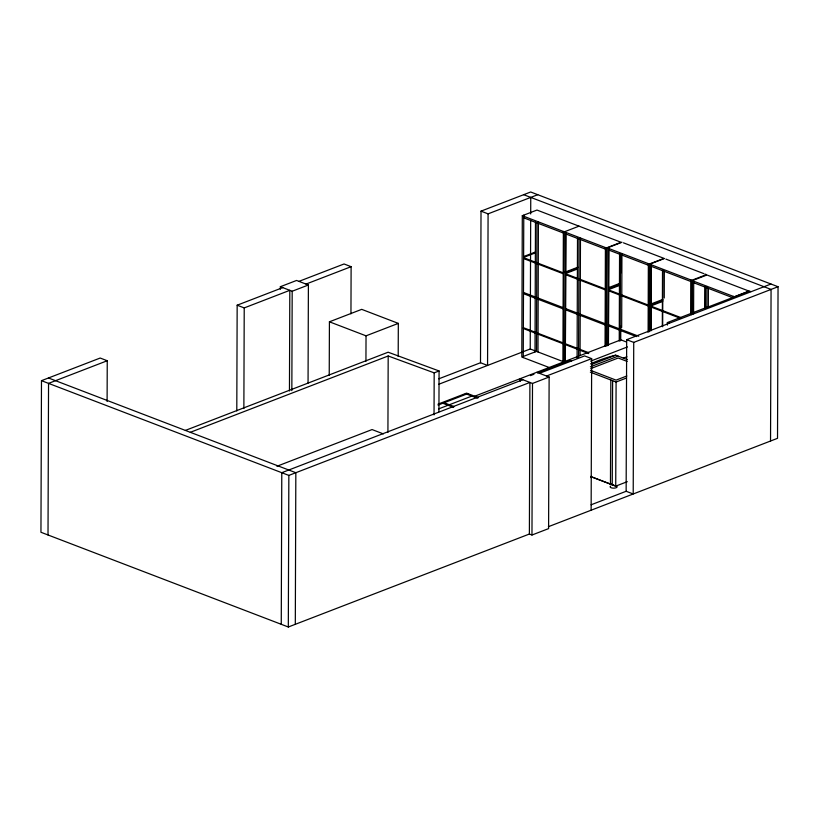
<?xml version="1.0" encoding="UTF-8"?>
<svg xmlns="http://www.w3.org/2000/svg" width="819" height="819" viewBox="0 0 819 819"><rect width="100%" height="100%" fill="white"/><g stroke="black" fill="none" stroke-linecap="round" stroke-linejoin="round"><path stroke-width="1.23" d="M107.105 401.505L107.248 360.739L100.184 358.036L41.482 380.671L40.95 532.268L288.319 627.006L529.381 534.029L531.971 535.022L548.597 528.613L549.129 377.016L536.875 372.328M48.014 534.971L48.546 383.384L107.248 360.739M236.793 410.933L237.162 305.2L282.75 287.623M243.867 408.548L244.226 307.913L289.813 290.325L289.455 390.96M280.354 289.261L280.364 286.711L296.57 280.456L308.394 284.992L308.057 383.077M281.255 624.293L281.787 472.706L522.839 379.729M288.319 627.006L288.851 475.409L529.903 382.442L529.381 534.029M291.84 390.602L292.188 291.236L308.394 284.992M295.311 624.303L295.833 472.717L48.464 377.979M329.228 375.163L329.422 321.806L361.701 309.357L398.321 323.382L398.198 356.419M350.952 313.82L351.116 266.687L344.052 263.974L298.955 281.367M365.939 361.24L366.032 335.831L398.321 323.382M387.919 432.422L388.186 355.989L434.183 372.86L439.076 370.966L438.933 411.732M434.039 414.895L434.183 372.86M438.81 378.818L480.497 362.745L481.019 211.148L530.681 191.994L778.05 286.732L777.518 438.329L548.382 526.699M537.745 194.707L488.083 213.851L487.561 365.448L480.497 362.745M520.239 381.285L520.249 378.736L532.504 383.435L549.129 377.016M522.307 215.714L606.398 247.932L621.068 242.27L536.977 210.053L522.307 215.714L521.805 357.033L550.051 367.844M523.249 357.575L523.771 215.151M438.728 384.285L530.231 348.986L530.671 220.331M530.702 213.964L530.753 197.399M531.971 535.022L532.504 383.435M535.022 351.935L535.472 221.908M536.936 222.788L536.486 351.371L523.28 356.46M537.97 351.935L538.421 222.082M562.909 362.653L563.37 231.439M563.881 362.96L564.352 231.818L579.033 226.157M565.325 361.066L565.775 232.381M565.356 361.148L565.796 233.773M577.088 357.995L577.508 238.022M578.562 357.299L578.992 238.892M580.057 355.313L580.466 238.196M591.134 510.206L591.666 358.62L584.602 355.917L539.475 373.321M605.057 346.365L605.405 247.553M606.05 345.956L606.398 247.932M606.951 345.956L607.288 247.922L621.969 242.27M608.394 344.768L608.722 248.474M608.415 345.495L608.752 249.867M610.462 484.131L610.831 380.006M612.243 484.807L612.612 380.681M591.113 476.719L615.734 486.138L616.093 382.023L626.515 377.999M619.236 341.001L619.563 253.02M620.157 340.97L620.454 254.125M620.73 340.305L620.782 326.3M620.966 272.829L621.027 253.726M621.672 327.559L621.928 253.726M591.083 504.801L626.146 491.277L626.668 339.69L770.986 284.029M778.05 286.732L633.732 342.393L633.21 493.98L626.146 491.277M648.116 332.309L648.351 263.657M649.109 331.511L649.344 264.035L664.014 258.374L623.454 242.833M649.467 331.654L649.702 264.189L664.373 258.528M650.696 296.57L650.808 263.462M650.9 330.886L651.136 264.732M650.931 330.016L651.156 266.124M662.315 326.412L662.51 270.393M662.673 326.75L662.868 270.383M664.24 297.993L664.332 271.253M667.362 325.092L667.372 322.553L708.957 306.511L710.442 307.084M690.642 313.841L690.765 279.914M691.635 314.66L691.748 280.293L706.428 274.631L704.944 274.058M692.157 313.749L692.27 280.651L706.951 274.989L748.996 291.093L734.326 296.754L692.27 280.651M693.591 313.882L693.703 281.193M704.842 308.292L704.924 286.65M705.364 308.169L705.435 286.845M706.828 308.087L706.91 286.445M708.322 307.381L708.384 288.288M733.333 296.376L733.333 297.932L693.703 282.75M770.536 441.021L771.068 289.424L523.689 194.697M306.019 284.08L351.116 266.687M523.628 256.552L535.37 252.027M523.617 257.412L535.36 252.887M577.897 267.189L563.226 272.84L523.597 257.668M565.663 272.666L577.405 268.141M565.663 273.526L577.405 269.001M185.37 430.415L388.134 352.211L439.076 370.966M190.315 432.309L388.186 355.989M608.65 287.653L619.932 283.292M608.609 288.769L620.352 284.234M608.609 289.629L620.352 285.094M650.47 304.187L662.888 299.396M651.023 305.026L662.766 300.491M651.023 305.886L662.755 301.361M276.914 466.267L372.061 429.565L383.374 433.896M438.073 404.136L466.584 393.13L478.542 397.717M438.083 405.077L467.823 393.611M438.585 408.916L448.054 405.262M449.334 404.76L471.836 396.089M474.314 396.365L620.863 339.844L626.545 342.025M530.405 375.634L533.968 374.263M537.53 372.88L569.819 360.432L571.304 360.995M707.851 307.125L749.436 291.093L750.921 291.656M546.539 376.023L591.666 358.62M590.601 361.138L627.436 346.928M591.39 364.547L615.704 355.17L627.303 359.613M590.386 366.84L618.171 356.122M590.745 368.601L618.202 358.005L627.159 361.435M623.31 358.138L626.883 356.767M626.811 375.982L616.062 380.129L590.509 370.342M615.734 486.138L627.303 481.674M591.349 476.781L615.734 486.077M665.857 259.091L703.756 273.607M607.288 247.922L649.344 264.035M649.702 264.189L691.748 280.293M608.722 250.03L648.351 265.213M651.125 266.288L690.755 281.47M523.73 217.823L563.359 232.995M565.775 233.937L605.405 249.109M481.019 211.148L488.083 213.851M608.578 289.885L648.208 305.057M650.992 306.142L681.295 317.741M565.632 273.781L605.261 288.953M608.578 290.776L648.208 305.948M650.982 307.033L680.128 318.192M523.587 258.558L563.216 273.741M565.632 274.672L605.261 289.844M667.372 322.553L668.857 323.116M608.456 324.672L638.759 336.271M523.474 292.455L563.103 307.627M565.509 308.568L605.139 323.74M608.456 325.88L636.424 336.589M523.464 293.663L563.093 308.845M565.509 309.777L605.139 324.959M626.668 339.69L633.732 342.393M523.351 327.672L562.981 342.844M565.386 343.775L588.697 352.702M523.341 328.532L562.97 343.714M565.386 344.645L588.697 353.573M530.231 348.986L563.544 361.752M590.345 372.154L616.093 382.023M280.364 286.711L292.188 291.236M329.422 321.806L366.032 335.831M237.162 305.2L244.226 307.913M465.366 393.601L477.436 398.229M444.103 402.764L453.818 406.48M442.823 403.255L453.654 407.401M41.482 380.671L288.851 475.409M590.929 476.31A3.481 1.341 0.2 0 1 590.949 477.641M616.052 485.862A3.481 1.341 0.2 0 1 616.287 487.674A3.481 1.341 0.2 0 1 611.629 487.899A3.481 1.341 0.2 0 1 610.585 486.138M613.636 484.93A3.481 1.341 0.2 0 1 612.735 484.889L610.257 483.937A3.481 1.341 0.2 0 1 610.135 483.589M590.601 363.82A219.901 142.547 -69 0 1 615.704 355.17"/></g></svg>
